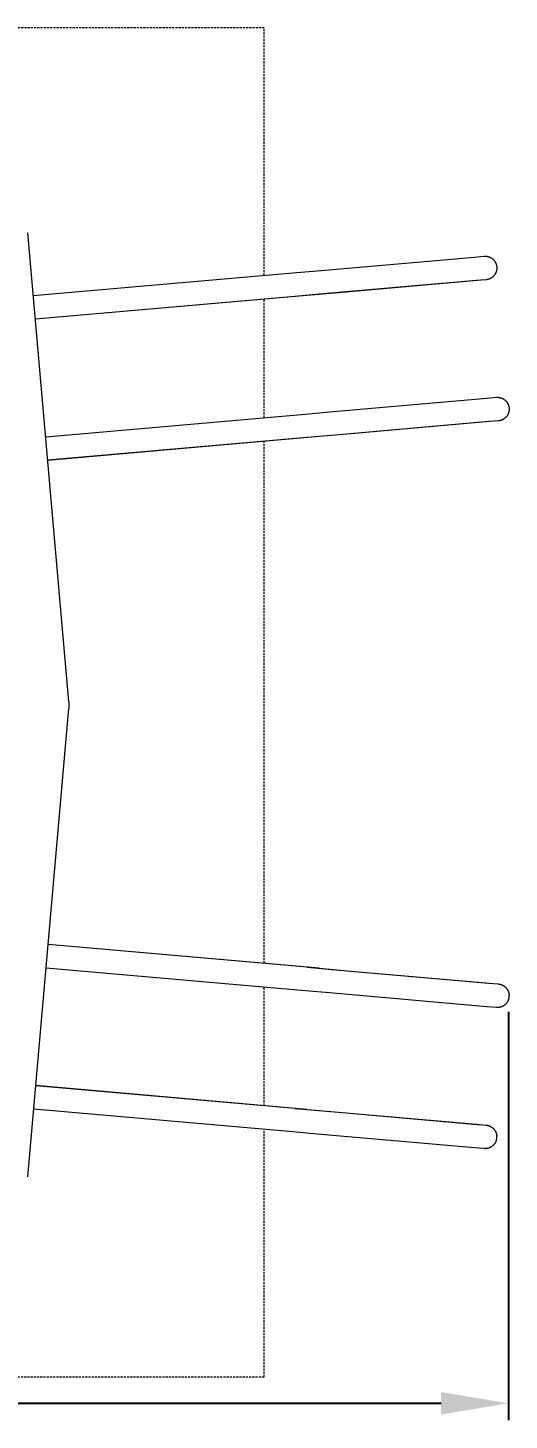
# Model space of a CAD drawing. Header units: millimetres. Extents: x -279 to 4999, y 61 to 3536.
# Drawn here: x 2798 to 3084, y 1276 to 2102 of the extents above; entities that cross this region are included whole.
import ezdxf

# ---------------------------------------------------------------- set-up
doc = ezdxf.new("R2010")
doc.units = ezdxf.units.MM
doc.linetypes.add('HIDDEN', pattern=[1.905, 1.27, -0.635])
for name, color, linetype, lineweight in [('ZANO_R', 7, 'Continuous', 0), ('ZANO_R_przerywana', 7, 'HIDDEN', 0), ('ZANO_W', 1, 'Continuous', 0)]:
    doc.layers.add(name, color=color, linetype=linetype, lineweight=lineweight)
doc.styles.add('Arial', font='arial.ttf')
doc.styles.get("Standard").update_dxf_attribs({"font": 'ARIALUNI.TTF'})
doc.dimstyles.new('pl i ang', dxfattribs={"dimtxt": 50, "dimasz": 50, "dimexe": 1.25, "dimexo": 0.625, "dimgap": 10, "dimtad": 1, "dimtoh": 1, "dimtxsty": 'Standard', "dimcen": 2.5, "dimclrd": 1, "dimclre": 1, "dimclrt": 1, "dimadec": 0, "dimazin": 0, "dimtfac": 1, "dimtmove": 0, "dimatfit": 3, "dimfxl": 1, "dimarcsym": 1})

# ---------------------------------------------------------------- blocks, each defined once
blk = doc.blocks.new('*D429')
at = {"layer": 'ZANO_W', "color": 1, "lineweight": -2}
for p, q in [((-216.47, 1518.25), (-216.47, 1276.13)), ((3083.39, 1518.27), (3083.39, 1276.13)), ((-176.47, 1286.13), (3043.39, 1286.13))]:
    blk.add_line(p, q, dxfattribs=at)
at = {"layer": 'ZANO_W', "color": 1}
for points in [[(-176.47, 1292.79), (-176.47, 1279.46), (-216.47, 1286.13)], [(3043.39, 1279.46), (3043.39, 1292.79), (3083.39, 1286.13)]]:
    blk.add_solid(points, dxfattribs=at)
at = {"layer": 'ZANO_W', "color": 1, "insert": (1433.46, 1316.56), "char_height": 40, "attachment_point": 5, "style": 'Arial'}
blk.add_mtext('3300', dxfattribs=at)

msp = doc.modelspace()

# ---------------------------------------------------------------- linework, layer by layer
at = {"layer": 'ZANO_R'}
for p, q in [((2822.63, 1702.32), (2798.33, 1980.09)), ((2969.85, 1957.67), (3063.28, 1965.83)), ((3063.28, 1965.83), (3068.97, 1966.32)), ((3068.97, 1966.32), (3069.15, 1966.33)), ((3069.15, 1966.33), (3069.27, 1966.34)), ((3069.27, 1966.34), (3069.39, 1966.34)), ((3069.39, 1966.34), (3069.56, 1966.34)), ((3069.56, 1966.34), (3069.8, 1966.33)), ((3069.8, 1966.33), (3070, 1966.32)), ((3070, 1966.32), (3070.21, 1966.3)), ((3070.21, 1966.3), (3070.42, 1966.28)), ((3070.42, 1966.28), (3070.62, 1966.25)), ((3070.62, 1966.25), (3070.78, 1966.22)), ((3070.78, 1966.22), (3070.93, 1966.19)), ((3070.93, 1966.19), (3071.09, 1966.15)), ((3071.09, 1966.15), (3071.24, 1966.12)), ((3071.24, 1966.12), (3071.39, 1966.08)), ((3071.39, 1966.08), (3071.54, 1966.03)), ((3071.54, 1966.03), (3071.69, 1965.98)), ((3071.69, 1965.98), (3071.84, 1965.93)), ((3071.84, 1965.93), (3071.99, 1965.88)), ((3071.99, 1965.88), (3072.14, 1965.82)), ((3072.14, 1965.82), (3072.29, 1965.76)), ((3072.29, 1965.76), (3072.43, 1965.69)), ((3072.43, 1965.69), (3072.57, 1965.62)), ((3072.57, 1965.62), (3072.71, 1965.55)), ((3072.71, 1965.55), (3072.85, 1965.48)), ((3072.85, 1965.48), (3072.99, 1965.4)), ((3072.99, 1965.4), (3073.2, 1965.27)), ((3073.2, 1965.27), (3073.4, 1965.14)), ((3073.4, 1965.14), (3073.59, 1965.01)), ((3073.59, 1965.01), (3073.79, 1964.86)), ((2955.52, 1956.41), (2969.85, 1957.67)), ((3073.79, 1964.86), (3073.97, 1964.71)), ((3073.97, 1964.71), (3074.16, 1964.55)), ((3074.16, 1964.55), (3074.33, 1964.39)), ((3074.33, 1964.39), (3074.5, 1964.22)), ((3074.5, 1964.22), (3074.65, 1964.06)), ((3074.65, 1964.06), (3074.8, 1963.89)), ((3074.8, 1963.89), (3074.94, 1963.72)), ((3074.94, 1963.72), (3075.08, 1963.55)), ((3075.08, 1963.55), (3075.21, 1963.36)), ((3075.21, 1963.36), (3075.34, 1963.18)), ((3075.34, 1963.18), (3075.46, 1962.99)), ((3075.46, 1962.99), (3075.57, 1962.79)), ((3075.57, 1962.79), (3075.68, 1962.6)), ((3075.68, 1962.6), (3075.78, 1962.4)), ((3075.78, 1962.4), (3075.88, 1962.19)), ((3075.88, 1962.19), (3075.96, 1961.99)), ((3076.04, 1956.88), (3075.95, 1956.65)), ((3075.96, 1961.99), (3076.05, 1961.78)), ((3076.12, 1957.1), (3076.04, 1956.88)), ((3076.05, 1961.78), (3076.12, 1961.57)), ((3076.12, 1961.57), (3076.19, 1961.36)), ((3076.19, 1957.33), (3076.12, 1957.1)), ((3076.19, 1961.36), (3076.25, 1961.14)), ((3076.25, 1957.56), (3076.19, 1957.33)), ((3076.25, 1961.14), (3076.31, 1960.91)), ((3076.31, 1957.79), (3076.25, 1957.56)), ((3076.31, 1960.91), (3076.36, 1960.67)), ((3076.36, 1958.03), (3076.31, 1957.79)), ((3076.36, 1960.67), (3076.4, 1960.43)), ((3076.4, 1958.26), (3076.36, 1958.03)), ((3076.4, 1960.43), (3076.43, 1960.19)), ((3076.43, 1958.5), (3076.4, 1958.26)), ((3076.43, 1960.19), (3076.46, 1959.95)), ((3076.46, 1958.74), (3076.43, 1958.5)), ((3076.46, 1959.95), (3076.47, 1959.71)), ((3076.47, 1958.98), (3076.46, 1958.74)), ((3076.47, 1959.71), (3076.48, 1959.47)), ((3076.48, 1959.22), (3076.47, 1958.98)), ((3076.48, 1959.47), (3076.48, 1959.22)), ((2801.58, 1942.95), (2955.52, 1956.41)), ((3064.5, 1951.88), (2971.07, 1943.72)), ((3067.22, 1952.11), (2982.53, 1944.67)), ((3070.05, 1952.36), (3064.5, 1951.88)), ((3069.91, 1952.35), (3069.88, 1952.35)), ((3069.89, 1952.35), (3069.92, 1952.35)), ((3070.29, 1952.39), (3070.05, 1952.36)), ((3070.52, 1952.42), (3070.29, 1952.39)), ((3070.76, 1952.46), (3070.52, 1952.42)), ((3071, 1952.51), (3070.76, 1952.46)), ((3071.23, 1952.56), (3071, 1952.51)), ((3071.46, 1952.63), (3071.23, 1952.56)), ((3071.69, 1952.7), (3071.46, 1952.63)), ((3071.92, 1952.78), (3071.69, 1952.7)), ((3072.14, 1952.86), (3071.92, 1952.78)), ((3072.36, 1952.96), (3072.14, 1952.86)), ((3072.58, 1953.06), (3072.36, 1952.96)), ((3072.79, 1953.17), (3072.58, 1953.06)), ((3073, 1953.29), (3072.79, 1953.17)), ((3073.2, 1953.41), (3073, 1953.29)), ((3073.4, 1953.54), (3073.2, 1953.41)), ((3073.6, 1953.68), (3073.4, 1953.54)), ((3073.79, 1953.82), (3073.6, 1953.68)), ((3073.98, 1953.97), (3073.79, 1953.82)), ((3074.16, 1954.13), (3073.98, 1953.97)), ((3074.33, 1954.29), (3074.16, 1954.13)), ((3074.5, 1954.46), (3074.33, 1954.29)), ((3074.67, 1954.64), (3074.5, 1954.46)), ((3074.83, 1954.82), (3074.67, 1954.64)), ((3074.98, 1955), (3074.83, 1954.82)), ((3075.12, 1955.19), (3074.98, 1955)), ((3075.26, 1955.39), (3075.12, 1955.19)), ((3075.39, 1955.59), (3075.26, 1955.39)), ((3075.52, 1955.79), (3075.39, 1955.59)), ((3075.64, 1956), (3075.52, 1955.79)), ((3075.75, 1956.22), (3075.64, 1956)), ((3075.85, 1956.43), (3075.75, 1956.22)), ((3075.95, 1956.65), (3075.85, 1956.43)), ((2963.8, 1943.03), (2802.8, 1928.94)), ((2956.74, 1942.47), (2802.8, 1929)), ((2971.07, 1943.72), (2956.74, 1942.47)), ((2982.53, 1944.67), (2963.8, 1943.03)), ((3070.6, 1882.15), (3076.29, 1882.64)), ((3076.29, 1882.64), (3076.47, 1882.65)), ((3076.47, 1882.65), (3076.59, 1882.66)), ((3076.59, 1882.66), (3076.71, 1882.66)), ((3076.71, 1882.66), (3076.89, 1882.66)), ((3076.89, 1882.66), (3077.12, 1882.65)), ((3077.12, 1882.65), (3077.32, 1882.64)), ((3077.32, 1882.64), (3077.53, 1882.62)), ((3077.53, 1882.62), (3077.74, 1882.6)), ((3077.74, 1882.6), (3077.94, 1882.57)), ((3077.94, 1882.57), (3078.1, 1882.54)), ((3078.1, 1882.54), (3078.25, 1882.51)), ((3078.25, 1882.51), (3078.41, 1882.47)), ((3078.41, 1882.47), (3078.56, 1882.44)), ((3078.56, 1882.44), (3078.71, 1882.4)), ((3078.71, 1882.4), (3078.87, 1882.35)), ((2977.17, 1873.99), (3070.6, 1882.15)), ((3078.87, 1882.35), (3079.02, 1882.3)), ((3079.02, 1882.3), (3079.17, 1882.25)), ((3079.17, 1882.25), (3079.31, 1882.2)), ((3079.31, 1882.2), (3079.46, 1882.14)), ((3079.46, 1882.14), (3079.61, 1882.08)), ((3079.61, 1882.08), (3079.75, 1882.01)), ((3079.75, 1882.01), (3079.89, 1881.94)), ((3079.89, 1881.94), (3080.04, 1881.87)), ((3080.04, 1881.87), (3080.17, 1881.8)), ((3080.17, 1881.8), (3080.31, 1881.72)), ((3080.31, 1881.72), (3080.52, 1881.59)), ((3080.52, 1881.59), (3080.72, 1881.46)), ((3080.72, 1881.46), (3080.92, 1881.33)), ((3080.92, 1881.33), (3081.11, 1881.18)), ((3081.11, 1881.18), (3081.3, 1881.03)), ((3081.3, 1881.03), (3081.48, 1880.87)), ((3081.48, 1880.87), (3081.65, 1880.71)), ((3081.65, 1880.71), (3081.82, 1880.54)), ((3081.82, 1880.54), (3081.97, 1880.38)), ((3081.97, 1880.38), (3082.12, 1880.21)), ((3082.12, 1880.21), (3082.26, 1880.04)), ((3082.26, 1880.04), (3082.4, 1879.86)), ((3082.4, 1879.86), (3082.53, 1879.68)), ((3082.53, 1879.68), (3082.66, 1879.5)), ((3082.66, 1879.5), (3082.78, 1879.31)), ((3082.78, 1879.31), (3082.89, 1879.11)), ((3082.89, 1879.11), (3083, 1878.92)), ((3083, 1878.92), (3083.1, 1878.72)), ((3083.1, 1878.72), (3083.2, 1878.51)), ((3083.2, 1878.51), (3083.29, 1878.31)), ((3083.29, 1878.31), (3083.37, 1878.1)), ((3083.37, 1878.1), (3083.44, 1877.89)), ((3083.44, 1877.89), (3083.51, 1877.68)), ((3083.51, 1877.68), (3083.57, 1877.46)), ((3083.57, 1877.46), (3083.63, 1877.23)), ((3083.63, 1874.11), (3083.57, 1873.88)), ((3083.63, 1877.23), (3083.68, 1876.99)), ((3083.68, 1874.35), (3083.63, 1874.11)), ((3083.68, 1876.99), (3083.72, 1876.75)), ((3083.72, 1874.58), (3083.68, 1874.35)), ((3083.72, 1876.75), (3083.75, 1876.51)), ((3083.75, 1874.82), (3083.72, 1874.58)), ((3083.75, 1876.51), (3083.78, 1876.27)), ((3083.78, 1875.06), (3083.75, 1874.82)), ((3083.78, 1876.27), (3083.8, 1876.03)), ((3083.8, 1875.3), (3083.78, 1875.06)), ((3083.8, 1876.03), (3083.8, 1875.79)), ((3083.8, 1875.79), (3083.8, 1875.54)), ((3083.8, 1875.54), (3083.8, 1875.3)), ((2808.9, 1859.27), (2962.84, 1872.73)), ((2962.84, 1872.73), (2977.17, 1873.99)), ((3071.82, 1868.2), (2978.39, 1860.04)), ((3074.54, 1868.43), (2989.85, 1860.99)), ((3077.37, 1868.68), (3071.82, 1868.2)), ((3077.23, 1868.67), (3077.2, 1868.67)), ((3077.21, 1868.67), (3077.24, 1868.67)), ((3077.61, 1868.71), (3077.37, 1868.68)), ((3077.85, 1868.74), (3077.61, 1868.71)), ((3078.08, 1868.78), (3077.85, 1868.74)), ((3078.32, 1868.83), (3078.08, 1868.78)), ((3078.55, 1868.88), (3078.32, 1868.83)), ((3078.78, 1868.94), (3078.55, 1868.88)), ((3079.01, 1869.02), (3078.78, 1868.94)), ((3079.24, 1869.1), (3079.01, 1869.02)), ((3079.46, 1869.18), (3079.24, 1869.1)), ((3079.68, 1869.28), (3079.46, 1869.18)), ((3079.9, 1869.38), (3079.68, 1869.28)), ((3080.11, 1869.49), (3079.9, 1869.38)), ((3080.32, 1869.61), (3080.11, 1869.49)), ((3080.52, 1869.73), (3080.32, 1869.61)), ((3080.73, 1869.86), (3080.52, 1869.73)), ((3080.92, 1870), (3080.73, 1869.86)), ((3081.11, 1870.14), (3080.92, 1870)), ((3081.3, 1870.29), (3081.11, 1870.14)), ((3081.48, 1870.45), (3081.3, 1870.29)), ((3081.66, 1870.61), (3081.48, 1870.45)), ((3081.83, 1870.78), (3081.66, 1870.61)), ((3081.99, 1870.96), (3081.83, 1870.78)), ((3082.15, 1871.14), (3081.99, 1870.96)), ((3082.3, 1871.32), (3082.15, 1871.14)), ((3082.44, 1871.51), (3082.3, 1871.32)), ((3082.58, 1871.71), (3082.44, 1871.51)), ((3082.72, 1871.91), (3082.58, 1871.71)), ((3082.84, 1872.11), (3082.72, 1871.91)), ((3082.96, 1872.32), (3082.84, 1872.11)), ((3083.07, 1872.54), (3082.96, 1872.32)), ((3083.17, 1872.75), (3083.07, 1872.54)), ((3083.27, 1872.97), (3083.17, 1872.75)), ((3083.36, 1873.19), (3083.27, 1872.97)), ((3083.44, 1873.42), (3083.36, 1873.19)), ((3083.51, 1873.65), (3083.44, 1873.42)), ((3083.57, 1873.88), (3083.51, 1873.65)), ((2964.06, 1858.79), (2810.12, 1845.32)), ((2971.12, 1859.35), (2810.13, 1845.26)), ((2978.39, 1860.04), (2964.06, 1858.79)), ((2989.85, 1860.99), (2971.12, 1859.35)), ((2822.63, 1702.31), (2822.68, 1701.62)), ((2822.68, 1701.62), (2822.71, 1700.92)), ((2822.71, 1700.92), (2822.72, 1700.22)), ((2798.33, 1420.35), (2822.63, 1698.12)), ((2822.68, 1698.82), (2822.63, 1698.13)), ((2822.71, 1699.52), (2822.68, 1698.82)), ((2822.72, 1700.22), (2822.71, 1699.52)), ((2964.06, 1544.65), (2810.38, 1558.1)), ((2971.12, 1544.09), (2810.39, 1558.15)), ((2962.84, 1530.71), (2809.16, 1544.15)), ((2964.06, 1544.65), (2978.39, 1543.4)), ((2971.12, 1544.09), (2989.85, 1542.45)), ((2978.39, 1543.4), (3071.82, 1535.24)), ((2989.85, 1542.45), (3074.54, 1535.01)), ((2977.17, 1529.45), (2962.84, 1530.71)), ((3070.6, 1521.29), (2977.17, 1529.45)), ((3071.82, 1535.24), (3077.37, 1534.76)), ((3077.37, 1534.76), (3077.61, 1534.73)), ((3077.61, 1534.73), (3077.85, 1534.7)), ((3077.85, 1534.7), (3078.08, 1534.66)), ((3078.08, 1534.66), (3078.32, 1534.61)), ((3078.32, 1534.61), (3078.55, 1534.56)), ((3078.55, 1534.56), (3078.78, 1534.49)), ((3078.78, 1534.49), (3079.01, 1534.42)), ((3079.01, 1534.42), (3079.24, 1534.34)), ((3079.24, 1534.34), (3079.46, 1534.26)), ((3079.46, 1534.26), (3079.68, 1534.16)), ((3079.68, 1534.16), (3079.9, 1534.06)), ((3079.9, 1534.06), (3080.11, 1533.95)), ((3080.11, 1533.95), (3080.32, 1533.83)), ((3080.32, 1533.83), (3080.53, 1533.71)), ((3080.53, 1533.71), (3080.73, 1533.58)), ((3080.73, 1533.58), (3080.92, 1533.44)), ((3080.92, 1533.44), (3081.11, 1533.3)), ((3081.11, 1533.3), (3081.3, 1533.14)), ((3081.3, 1533.14), (3081.48, 1532.99)), ((3081.48, 1532.99), (3081.66, 1532.82)), ((3081.66, 1532.82), (3081.83, 1532.66)), ((3081.83, 1532.66), (3081.99, 1532.48)), ((3081.99, 1532.48), (3082.15, 1532.3)), ((3082.15, 1532.3), (3082.3, 1532.11)), ((3082.3, 1532.11), (3082.45, 1531.92)), ((3082.45, 1531.92), (3082.58, 1531.73)), ((3082.58, 1531.73), (3082.72, 1531.53)), ((3082.72, 1531.53), (3082.84, 1531.32)), ((3082.84, 1531.32), (3082.96, 1531.12)), ((3082.96, 1531.12), (3083.07, 1530.9)), ((3083.07, 1530.9), (3083.17, 1530.69)), ((3083.17, 1530.69), (3083.27, 1530.47)), ((3083.27, 1530.47), (3083.36, 1530.24)), ((3083.36, 1530.24), (3083.44, 1530.02)), ((3083.44, 1530.02), (3083.51, 1529.79)), ((3083.51, 1529.79), (3083.57, 1529.56)), ((3083.57, 1529.56), (3083.63, 1529.33)), ((3083.63, 1529.33), (3083.68, 1529.09)), ((3083.68, 1529.09), (3083.72, 1528.86)), ((3083.72, 1528.86), (3083.75, 1528.62)), ((3083.75, 1528.62), (3083.78, 1528.38)), ((3083.8, 1528.14), (3083.78, 1528.38)), ((3083.78, 1527.17), (3083.8, 1527.41)), ((3083.8, 1527.9), (3083.8, 1528.14)), ((3083.8, 1527.65), (3083.8, 1527.9)), ((3083.8, 1527.41), (3083.8, 1527.65)), ((3076.29, 1520.8), (3070.6, 1521.29)), ((3076.49, 1520.79), (3076.29, 1520.8)), ((3076.7, 1520.78), (3076.49, 1520.79)), ((3076.91, 1520.78), (3076.7, 1520.78)), ((3077.12, 1520.79), (3076.91, 1520.78)), ((3077.33, 1520.8), (3077.12, 1520.79)), ((3077.54, 1520.82), (3077.33, 1520.8)), ((3077.75, 1520.84), (3077.54, 1520.82)), ((3077.96, 1520.87), (3077.75, 1520.84)), ((3078.16, 1520.91), (3077.96, 1520.87)), ((3078.37, 1520.96), (3078.16, 1520.91)), ((3078.57, 1521.01), (3078.37, 1520.96)), ((3078.78, 1521.06), (3078.57, 1521.01)), ((3078.98, 1521.12), (3078.78, 1521.06)), ((3079.18, 1521.19), (3078.98, 1521.12)), ((3079.37, 1521.27), (3079.18, 1521.19)), ((3079.56, 1521.35), (3079.37, 1521.27)), ((3079.76, 1521.43), (3079.56, 1521.35)), ((3079.94, 1521.52), (3079.76, 1521.43)), ((3080.13, 1521.62), (3079.94, 1521.52)), ((3080.31, 1521.72), (3080.13, 1521.62)), ((3080.47, 1521.81), (3080.31, 1521.72)), ((3080.62, 1521.91), (3080.47, 1521.81)), ((3080.77, 1522.01), (3080.62, 1521.91)), ((3080.92, 1522.11), (3080.77, 1522.01)), ((3081.06, 1522.22), (3080.92, 1522.11)), ((3081.2, 1522.33), (3081.06, 1522.22)), ((3081.34, 1522.45), (3081.2, 1522.33)), ((3081.48, 1522.57), (3081.34, 1522.45)), ((3081.65, 1522.73), (3081.48, 1522.57)), ((3081.82, 1522.9), (3081.65, 1522.73)), ((3081.97, 1523.06), (3081.82, 1522.9)), ((3082.12, 1523.23), (3081.97, 1523.06)), ((3082.26, 1523.4), (3082.12, 1523.23)), ((3082.4, 1523.57), (3082.26, 1523.4)), ((3082.53, 1523.76), (3082.4, 1523.57)), ((3082.66, 1523.94), (3082.53, 1523.76)), ((3082.78, 1524.13), (3082.66, 1523.94)), ((3082.89, 1524.33), (3082.78, 1524.13)), ((3083, 1524.52), (3082.89, 1524.33)), ((3083.1, 1524.72), (3083, 1524.52)), ((3083.2, 1524.93), (3083.1, 1524.72)), ((3083.29, 1525.13), (3083.2, 1524.93)), ((3083.37, 1525.34), (3083.29, 1525.13)), ((3083.44, 1525.55), (3083.37, 1525.34)), ((3083.51, 1525.76), (3083.44, 1525.55)), ((3083.57, 1525.98), (3083.51, 1525.76)), ((3083.57, 1525.98), (3083.63, 1526.21)), ((3083.63, 1526.21), (3083.68, 1526.45)), ((3083.68, 1526.45), (3083.72, 1526.69)), ((3083.72, 1526.69), (3083.75, 1526.93)), ((3083.75, 1526.93), (3083.78, 1527.17)), ((2963.8, 1460.41), (2803.06, 1474.47)), ((2956.74, 1460.97), (2803.06, 1474.42)), ((2955.52, 1447.02), (2801.84, 1460.47)), ((2956.74, 1460.97), (2971.07, 1459.72)), ((2963.8, 1460.41), (2982.53, 1458.77)), ((2971.07, 1459.72), (3064.5, 1451.56)), ((2982.53, 1458.77), (3067.22, 1451.32)), ((2969.85, 1445.77), (2955.52, 1447.02)), ((3063.28, 1437.61), (2969.85, 1445.77)), ((3064.5, 1451.56), (3070.05, 1451.08)), ((3070.05, 1451.08), (3070.29, 1451.05)), ((3070.29, 1451.05), (3070.53, 1451.02)), ((3070.53, 1451.02), (3070.76, 1450.98)), ((3070.76, 1450.98), (3071, 1450.93)), ((3071, 1450.93), (3071.23, 1450.88)), ((3071.23, 1450.88), (3071.46, 1450.81)), ((3071.46, 1450.81), (3071.69, 1450.74)), ((3071.69, 1450.74), (3071.92, 1450.66)), ((3071.92, 1450.66), (3072.14, 1450.58)), ((3072.14, 1450.58), (3072.36, 1450.48)), ((3072.36, 1450.48), (3072.58, 1450.38)), ((3072.58, 1450.38), (3072.79, 1450.27)), ((3072.79, 1450.27), (3073, 1450.15)), ((3073, 1450.15), (3073.2, 1450.03)), ((3073.2, 1450.03), (3073.41, 1449.9)), ((3073.41, 1449.9), (3073.6, 1449.76)), ((3073.6, 1449.76), (3073.79, 1449.62)), ((3073.79, 1449.62), (3073.98, 1449.46)), ((3073.98, 1449.46), (3074.16, 1449.31)), ((3074.16, 1449.31), (3074.34, 1449.14)), ((3074.34, 1449.14), (3074.51, 1448.98)), ((3074.51, 1448.98), (3074.67, 1448.8)), ((3074.67, 1448.8), (3074.83, 1448.62)), ((3074.83, 1448.62), (3074.98, 1448.43)), ((3074.98, 1448.43), (3075.12, 1448.24)), ((3075.12, 1448.24), (3075.26, 1448.05)), ((3075.26, 1448.05), (3075.39, 1447.85)), ((3075.39, 1447.85), (3075.52, 1447.64)), ((3075.52, 1447.64), (3075.64, 1447.44)), ((3075.64, 1447.44), (3075.75, 1447.22)), ((3075.75, 1447.22), (3075.85, 1447.01)), ((3075.85, 1447.01), (3075.95, 1446.79)), ((3075.95, 1446.79), (3076.04, 1446.56)), ((3076.04, 1446.56), (3076.12, 1446.34)), ((3076.12, 1446.34), (3076.19, 1446.11)), ((3076.19, 1446.11), (3076.25, 1445.88)), ((3076.25, 1445.88), (3076.31, 1445.65)), ((3076.31, 1445.65), (3076.36, 1445.41)), ((3076.36, 1445.41), (3076.4, 1445.18)), ((3076.4, 1445.18), (3076.43, 1444.94)), ((3076.43, 1444.94), (3076.46, 1444.7)), ((3068.97, 1437.12), (3063.28, 1437.61)), ((3069.17, 1437.11), (3068.97, 1437.12)), ((3069.38, 1437.1), (3069.17, 1437.11)), ((3069.59, 1437.1), (3069.38, 1437.1)), ((3069.8, 1437.11), (3069.59, 1437.1)), ((3070.01, 1437.12), (3069.8, 1437.11)), ((3070.22, 1437.14), (3070.01, 1437.12)), ((3070.43, 1437.16), (3070.22, 1437.14)), ((3070.63, 1437.19), (3070.43, 1437.16)), ((3070.84, 1437.23), (3070.63, 1437.19)), ((3071.05, 1437.28), (3070.84, 1437.23)), ((3071.25, 1437.33), (3071.05, 1437.28)), ((3071.46, 1437.38), (3071.25, 1437.33)), ((3071.66, 1437.44), (3071.46, 1437.38)), ((3071.85, 1437.51), (3071.66, 1437.44)), ((3072.05, 1437.59), (3071.85, 1437.51)), ((3072.24, 1437.67), (3072.05, 1437.59)), ((3072.43, 1437.75), (3072.24, 1437.67)), ((3072.62, 1437.84), (3072.43, 1437.75)), ((3072.81, 1437.94), (3072.62, 1437.84)), ((3072.99, 1438.04), (3072.81, 1437.94)), ((3073.15, 1438.13), (3072.99, 1438.04)), ((3073.3, 1438.23), (3073.15, 1438.13)), ((3073.45, 1438.33), (3073.3, 1438.23)), ((3073.6, 1438.43), (3073.45, 1438.33)), ((3073.74, 1438.54), (3073.6, 1438.43)), ((3073.88, 1438.65), (3073.74, 1438.54)), ((3074.02, 1438.77), (3073.88, 1438.65)), ((3074.16, 1438.89), (3074.02, 1438.77)), ((3074.33, 1439.05), (3074.16, 1438.89)), ((3074.5, 1439.22), (3074.33, 1439.05)), ((3074.65, 1439.38), (3074.5, 1439.22)), ((3074.8, 1439.55), (3074.65, 1439.38)), ((3074.94, 1439.72), (3074.8, 1439.55)), ((3075.08, 1439.89), (3074.94, 1439.72)), ((3075.21, 1440.08), (3075.08, 1439.89)), ((3075.34, 1440.26), (3075.21, 1440.08)), ((3075.46, 1440.45), (3075.34, 1440.26)), ((3075.57, 1440.64), (3075.46, 1440.45)), ((3075.68, 1440.84), (3075.57, 1440.64)), ((3075.78, 1441.04), (3075.68, 1440.84)), ((3075.88, 1441.25), (3075.78, 1441.04)), ((3075.96, 1441.45), (3075.88, 1441.25)), ((3076.05, 1441.66), (3075.96, 1441.45)), ((3076.12, 1441.87), (3076.05, 1441.66)), ((3076.19, 1442.08), (3076.12, 1441.87)), ((3076.25, 1442.3), (3076.19, 1442.08)), ((3076.25, 1442.3), (3076.31, 1442.53)), ((3076.31, 1442.53), (3076.36, 1442.77)), ((3076.36, 1442.77), (3076.4, 1443.01)), ((3076.4, 1443.01), (3076.43, 1443.25)), ((3076.43, 1443.25), (3076.46, 1443.49)), ((3076.47, 1444.46), (3076.46, 1444.7)), ((3076.46, 1443.49), (3076.47, 1443.73)), ((3076.48, 1444.22), (3076.47, 1444.46)), ((3076.47, 1443.73), (3076.48, 1443.97)), ((3076.48, 1443.97), (3076.48, 1444.22))]:
    msp.add_line(p, q, dxfattribs=at)
at = {"layer": 'ZANO_R_przerywana'}
for p, q in [((2938.54, 2101.72), (2588.54, 2101.72)), ((2938.54, 1954.93), (2938.54, 2101.72)), ((2938.54, 1870.61), (2938.54, 1940.82)), ((2938.54, 1546.94), (2938.54, 1856.5)), ((2938.54, 1462.62), (2938.54, 1532.83)), ((2938.54, 1301.72), (2938.54, 1448.51)), ((2588.54, 1301.72), (2938.54, 1301.72))]:
    msp.add_line(p, q, dxfattribs=at)

# ---------------------------------------------------------------- dimensions: what is measured, and where the dimension line sits
at = {"layer": 'ZANO_W'}
dim = msp.add_linear_dim(base=(3083.39, 1286.13), p1=(-216.47, 1528.25), p2=(3083.39, 1528.27), dimstyle='pl i ang', override={"dimtxt": 40, "dimasz": 40, "dimexe": 10, "dimexo": 10, "dimtoh": 0, "dimdec": 0, "dimtxsty": 'Arial', "dimtdec": 0, "dimtmove": 1}, dxfattribs=at)
dim.commit()
dim.dimension.update_dxf_attribs({"geometry": '*D429', "text_midpoint": (1433.46, 1316.56)})

doc.saveas('drawing.dxf')
